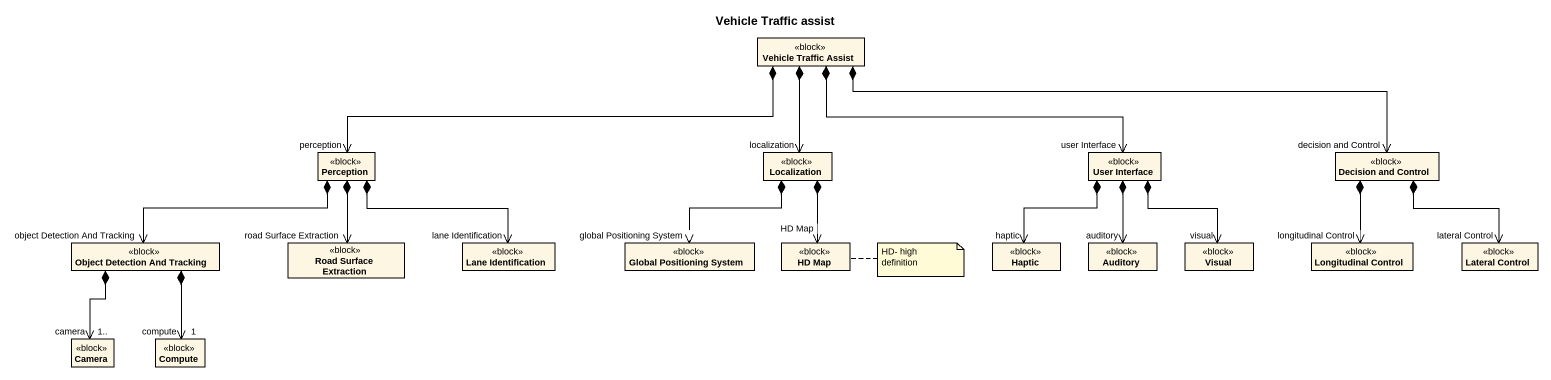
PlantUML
@startuml
title Vehicle Traffic assist
hide circle
hide empty members
class "Vehicle Traffic Assist" as Vehicle_Traffic_Assist <<block>>
class Perception <<block>>
class Localization <<block>>
class "User Interface" as User_Interface <<block>>
class "Decision and Control" as Decision_and_Control <<block>>
class "Object Detection And Tracking" as Object_Detection_And <<block>>
class "Road Surface Extraction" as Road_Surface_Extraction <<block>>
class "Lane Identification" as Lane_Identification <<block>>
class "Global Positioning System" as Global_Positioning_System <<block>>
class "HD Map" as HD_Map <<block>>
class Haptic <<block>>
class Auditory <<block>>
class Visual <<block>>
class "Longitudinal Control" as Longitudinal_Control <<block>>
class "Lateral Control" as Lateral_Control <<block>>
class Camera <<block>>
class Compute <<block>>
Vehicle_Traffic_Assist *-left-> "perception" Perception
Vehicle_Traffic_Assist *--> "localization" Localization
Vehicle_Traffic_Assist *-right-> "user Interface" User_Interface
Vehicle_Traffic_Assist *-right-> "decision and Control" Decision_and_Control
Perception *-left-> "object Detection And Tracking" Object_Detection_And
Perception *--> "road Surface Extraction" Road_Surface_Extraction
Perception *-right-> "lane Identification" Lane_Identification
Localization *--> "global Positioning System" Global_Positioning_System
Localization *--> "HD Map" HD_Map
User_Interface *--> "haptic" Haptic
User_Interface *--> "auditory" Auditory
User_Interface *--> "visual" Visual
Decision_and_Control *--> "longitudinal Control" Longitudinal_Control
Decision_and_Control *--> "lateral Control" Lateral_Control
Object_Detection_And *--> "camera\n1.." Camera
Object_Detection_And *--> "compute\n1" Compute
note right of HD_Map : HD- high definition
@enduml
